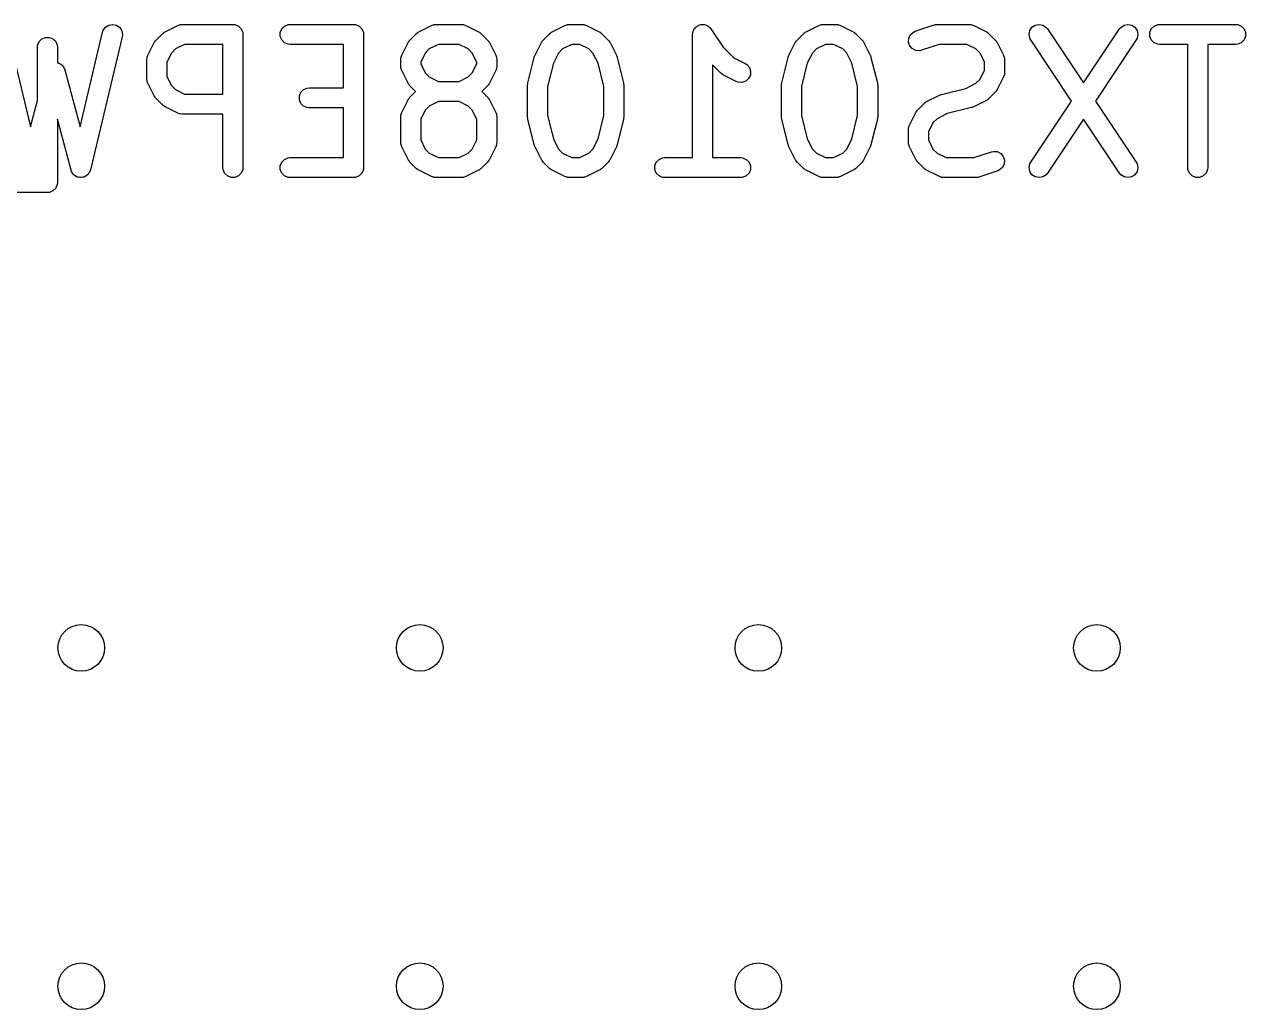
# Model space of a CAD drawing. Extents: x -2.1 to 1.75, y 0.25 to 2.72.
# Drawn here: x -0.5568 to -0.1961, y 0.5281 to 0.8192 of the extents above; entities that cross this region are included whole.
import ezdxf

# ---------------------------------------------------------------- set-up
doc = ezdxf.new("R2010")
doc.units = 0
doc.header["$MEASUREMENT"] = 0
doc.layers.add('BLACK', color=7, linetype='CONTINUOUS')

msp = doc.modelspace()

# ---------------------------------------------------------------- linework, layer by layer
at = {"layer": 'BLACK', "linetype": 'CONTINUOUS'}
for p, q in [((-0.53281, 0.81843), (-0.53183, 0.81904)), ((-0.53183, 0.81904), (-0.53069, 0.81922)), ((-0.53069, 0.81922), (-0.52957, 0.81895)), ((-0.52957, 0.81895), (-0.52864, 0.81828)), ((-0.51525, 0.81703), (-0.5115, 0.81891)), ((-0.5115, 0.81891), (-0.51096, 0.81911)), ((-0.51096, 0.81911), (-0.51085, 0.81912)), ((-0.51085, 0.81912), (-0.51076, 0.81916)), ((-0.51076, 0.81916), (-0.51018, 0.81922)), ((-0.51018, 0.81922), (-0.49518, 0.81922)), ((-0.49518, 0.81922), (-0.49461, 0.81916)), ((-0.49461, 0.81916), (-0.49354, 0.81872)), ((-0.47995, 0.81872), (-0.47889, 0.81916)), ((-0.47889, 0.81916), (-0.47831, 0.81922)), ((-0.47831, 0.81922), (-0.45956, 0.81922)), ((-0.45956, 0.81922), (-0.45899, 0.81916)), ((-0.45899, 0.81916), (-0.45792, 0.81872)), ((-0.44026, 0.81703), (-0.43651, 0.81891)), ((-0.43651, 0.81891), (-0.43597, 0.81911)), ((-0.43597, 0.81911), (-0.43586, 0.81912)), ((-0.43586, 0.81912), (-0.43577, 0.81916)), ((-0.43577, 0.81916), (-0.43519, 0.81922)), ((-0.43519, 0.81922), (-0.42769, 0.81922)), ((-0.42769, 0.81922), (-0.42712, 0.81916)), ((-0.42712, 0.81916), (-0.42702, 0.81912)), ((-0.42702, 0.81912), (-0.42691, 0.81911)), ((-0.42691, 0.81911), (-0.42637, 0.81891)), ((-0.42637, 0.81891), (-0.42262, 0.81703)), ((-0.40089, 0.81703), (-0.39714, 0.81891)), ((-0.39714, 0.81891), (-0.3966, 0.81911)), ((-0.3966, 0.81911), (-0.39649, 0.81912)), ((-0.39649, 0.81912), (-0.3964, 0.81916)), ((-0.3964, 0.81916), (-0.39582, 0.81922)), ((-0.39582, 0.81922), (-0.39207, 0.81922)), ((-0.39207, 0.81922), (-0.39149, 0.81916)), ((-0.39149, 0.81916), (-0.3914, 0.81912)), ((-0.3914, 0.81912), (-0.39129, 0.81911)), ((-0.39129, 0.81911), (-0.39075, 0.81891)), ((-0.39075, 0.81891), (-0.387, 0.81703)), ((-0.35809, 0.81872), (-0.35782, 0.81883)), ((-0.35782, 0.81883), (-0.35758, 0.819)), ((-0.35758, 0.819), (-0.35729, 0.81905)), ((-0.35729, 0.81905), (-0.35703, 0.81916)), ((-0.35703, 0.81916), (-0.35673, 0.81916)), ((-0.35673, 0.81916), (-0.35645, 0.81922)), ((-0.35645, 0.81922), (-0.35616, 0.81916)), ((-0.35616, 0.81916), (-0.35587, 0.81916)), ((-0.35587, 0.81916), (-0.3556, 0.81905)), ((-0.3556, 0.81905), (-0.35532, 0.81899)), ((-0.35532, 0.81899), (-0.35508, 0.81883)), ((-0.35508, 0.81883), (-0.35481, 0.81872)), ((-0.3259, 0.81703), (-0.32215, 0.81891)), ((-0.32215, 0.81891), (-0.32161, 0.81911)), ((-0.32161, 0.81911), (-0.3215, 0.81912)), ((-0.3215, 0.81912), (-0.32141, 0.81916)), ((-0.32141, 0.81916), (-0.32083, 0.81922)), ((-0.32083, 0.81922), (-0.31708, 0.81922)), ((-0.31708, 0.81922), (-0.3165, 0.81916)), ((-0.3165, 0.81916), (-0.31641, 0.81912)), ((-0.31641, 0.81912), (-0.3163, 0.81911)), ((-0.3163, 0.81911), (-0.31576, 0.81891)), ((-0.31576, 0.81891), (-0.31201, 0.81703)), ((-0.29364, 0.81719), (-0.28802, 0.81907)), ((-0.28802, 0.81907), (-0.28773, 0.81913)), ((-0.28773, 0.81913), (-0.28766, 0.81916)), ((-0.28766, 0.81916), (-0.28756, 0.81917)), ((-0.28756, 0.81917), (-0.28745, 0.8192)), ((-0.28745, 0.8192), (-0.28738, 0.81919)), ((-0.28738, 0.81919), (-0.28708, 0.81922)), ((-0.28708, 0.81922), (-0.27771, 0.81922)), ((-0.27771, 0.81922), (-0.27713, 0.81916)), ((-0.27713, 0.81916), (-0.27704, 0.81912)), ((-0.27704, 0.81912), (-0.27693, 0.81911)), ((-0.27693, 0.81911), (-0.27639, 0.81891)), ((-0.27639, 0.81891), (-0.27264, 0.81703)), ((-0.25917, 0.81836), (-0.25821, 0.819)), ((-0.25821, 0.819), (-0.25708, 0.81922)), ((-0.25708, 0.81922), (-0.25595, 0.81899)), ((-0.25595, 0.81899), (-0.255, 0.81835)), ((-0.23293, 0.81835), (-0.23197, 0.81899)), ((-0.23197, 0.81899), (-0.23084, 0.81922)), ((-0.23084, 0.81922), (-0.22971, 0.819)), ((-0.22971, 0.819), (-0.22876, 0.81836)), ((-0.22311, 0.81872), (-0.22204, 0.81916)), ((-0.22204, 0.81916), (-0.22147, 0.81922)), ((-0.22147, 0.81922), (-0.19897, 0.81922)), ((-0.19897, 0.81922), (-0.19839, 0.81916)), ((-0.19839, 0.81916), (-0.19733, 0.81872)), ((-0.56168, 0.81695), (-0.55501, 0.78896)), ((-0.55164, 0.81496), (-0.55058, 0.8154)), ((-0.55058, 0.8154), (-0.54942, 0.8154)), ((-0.54942, 0.8154), (-0.54836, 0.81496)), ((-0.54034, 0.78896), (-0.53368, 0.81695)), ((-0.52793, 0.81558), (-0.5373, 0.77621)), ((-0.53368, 0.81695), (-0.53349, 0.8175)), ((-0.53349, 0.8175), (-0.53281, 0.81843)), ((-0.52864, 0.81828), (-0.52804, 0.81729)), ((-0.52804, 0.81729), (-0.52785, 0.81616)), ((-0.52785, 0.81616), (-0.52793, 0.81558)), ((-0.51789, 0.81461), (-0.51602, 0.81648)), ((-0.51602, 0.81648), (-0.51579, 0.81667)), ((-0.51579, 0.81667), (-0.51574, 0.81672)), ((-0.51574, 0.81672), (-0.51565, 0.81678)), ((-0.51565, 0.81678), (-0.51557, 0.81685)), ((-0.51557, 0.81685), (-0.5155, 0.81688)), ((-0.5155, 0.81688), (-0.51525, 0.81703)), ((-0.49354, 0.81872), (-0.49273, 0.81791)), ((-0.49273, 0.81791), (-0.49229, 0.81684)), ((-0.49229, 0.81684), (-0.49223, 0.81627)), ((-0.49223, 0.81627), (-0.49223, 0.7769)), ((-0.48121, 0.81684), (-0.48077, 0.81791)), ((-0.48121, 0.81569), (-0.48121, 0.81684)), ((-0.48077, 0.81463), (-0.48121, 0.81569)), ((-0.48077, 0.81791), (-0.47995, 0.81872)), ((-0.45792, 0.81872), (-0.45711, 0.81791)), ((-0.45711, 0.81791), (-0.45667, 0.81684)), ((-0.45667, 0.81684), (-0.45661, 0.81627)), ((-0.45661, 0.81627), (-0.45661, 0.7769)), ((-0.4429, 0.81461), (-0.44103, 0.81648)), ((-0.44103, 0.81648), (-0.4408, 0.81667)), ((-0.4408, 0.81667), (-0.44075, 0.81672)), ((-0.44075, 0.81672), (-0.44066, 0.81678)), ((-0.44066, 0.81678), (-0.44058, 0.81685)), ((-0.44058, 0.81685), (-0.44051, 0.81688)), ((-0.44051, 0.81688), (-0.44026, 0.81703)), ((-0.42262, 0.81703), (-0.42237, 0.81688)), ((-0.42237, 0.81688), (-0.4223, 0.81685)), ((-0.4223, 0.81685), (-0.42222, 0.81678)), ((-0.42222, 0.81678), (-0.42213, 0.81672)), ((-0.42213, 0.81672), (-0.42208, 0.81667)), ((-0.42208, 0.81667), (-0.42185, 0.81648)), ((-0.42185, 0.81648), (-0.41998, 0.81461)), ((-0.40353, 0.81461), (-0.40166, 0.81648)), ((-0.40166, 0.81648), (-0.40143, 0.81667)), ((-0.40143, 0.81667), (-0.40138, 0.81672)), ((-0.40138, 0.81672), (-0.40129, 0.81678)), ((-0.40129, 0.81678), (-0.40121, 0.81685)), ((-0.40121, 0.81685), (-0.40114, 0.81688)), ((-0.40114, 0.81688), (-0.40089, 0.81703)), ((-0.387, 0.81703), (-0.38675, 0.81688)), ((-0.38675, 0.81688), (-0.38668, 0.81685)), ((-0.38668, 0.81685), (-0.3866, 0.81678)), ((-0.3866, 0.81678), (-0.38651, 0.81672)), ((-0.38651, 0.81672), (-0.38646, 0.81667)), ((-0.38646, 0.81667), (-0.38623, 0.81648)), ((-0.38623, 0.81648), (-0.38436, 0.81461)), ((-0.3594, 0.81627), (-0.35935, 0.81684)), ((-0.3594, 0.77985), (-0.3594, 0.81627)), ((-0.3594, 0.81627), (-0.3594, 0.81627)), ((-0.3594, 0.81627), (-0.3594, 0.81627)), ((-0.3594, 0.81627), (-0.3594, 0.81627)), ((-0.35935, 0.81684), (-0.35923, 0.81711)), ((-0.35923, 0.81711), (-0.35918, 0.8174)), ((-0.35918, 0.8174), (-0.35902, 0.81764)), ((-0.35902, 0.81764), (-0.35891, 0.81791)), ((-0.35891, 0.81791), (-0.3587, 0.81811)), ((-0.3587, 0.81811), (-0.35854, 0.81836)), ((-0.35854, 0.81836), (-0.3583, 0.81852)), ((-0.3583, 0.81852), (-0.35809, 0.81872)), ((-0.35481, 0.81872), (-0.3546, 0.81852)), ((-0.3546, 0.81852), (-0.35436, 0.81835)), ((-0.35436, 0.81835), (-0.354, 0.81791)), ((-0.354, 0.81791), (-0.354, 0.81791)), ((-0.354, 0.81791), (-0.35399, 0.81791)), ((-0.35399, 0.81791), (-0.35399, 0.8179)), ((-0.35399, 0.8179), (-0.35041, 0.81252)), ((-0.32854, 0.81461), (-0.32667, 0.81648)), ((-0.32667, 0.81648), (-0.32644, 0.81667)), ((-0.32644, 0.81667), (-0.32639, 0.81672)), ((-0.32639, 0.81672), (-0.3263, 0.81678)), ((-0.3263, 0.81678), (-0.32622, 0.81685)), ((-0.32622, 0.81685), (-0.32615, 0.81688)), ((-0.32615, 0.81688), (-0.3259, 0.81703)), ((-0.31201, 0.81703), (-0.31176, 0.81688)), ((-0.31176, 0.81688), (-0.31169, 0.81685)), ((-0.31169, 0.81685), (-0.31161, 0.81678)), ((-0.31161, 0.81678), (-0.31152, 0.81672)), ((-0.31152, 0.81672), (-0.31147, 0.81667)), ((-0.31147, 0.81667), (-0.31124, 0.81648)), ((-0.31124, 0.81648), (-0.30937, 0.81461)), ((-0.29556, 0.81517), (-0.29504, 0.8162)), ((-0.29504, 0.8162), (-0.29417, 0.81696)), ((-0.29417, 0.81696), (-0.29364, 0.81719)), ((-0.27264, 0.81703), (-0.27239, 0.81688)), ((-0.27239, 0.81688), (-0.27232, 0.81685)), ((-0.27232, 0.81685), (-0.27224, 0.81678)), ((-0.27224, 0.81678), (-0.27215, 0.81672)), ((-0.27215, 0.81672), (-0.2721, 0.81667)), ((-0.2721, 0.81667), (-0.27187, 0.81648)), ((-0.27187, 0.81648), (-0.27, 0.81461)), ((-0.26004, 0.81627), (-0.25981, 0.8174)), ((-0.25982, 0.81514), (-0.26004, 0.81627)), ((-0.25981, 0.8174), (-0.25917, 0.81836)), ((-0.255, 0.81835), (-0.25463, 0.8179)), ((-0.25463, 0.8179), (-0.24396, 0.80191)), ((-0.24396, 0.80191), (-0.2333, 0.8179)), ((-0.2333, 0.8179), (-0.23293, 0.81835)), ((-0.22876, 0.81836), (-0.22811, 0.8174)), ((-0.22811, 0.8174), (-0.22789, 0.81627)), ((-0.22789, 0.81627), (-0.22811, 0.81514)), ((-0.22436, 0.81684), (-0.22392, 0.81791)), ((-0.22436, 0.81569), (-0.22436, 0.81684)), ((-0.22392, 0.81463), (-0.22436, 0.81569)), ((-0.22392, 0.81791), (-0.22311, 0.81872)), ((-0.19733, 0.81872), (-0.19651, 0.81791)), ((-0.19651, 0.81791), (-0.19607, 0.81684)), ((-0.19607, 0.81569), (-0.19651, 0.81463)), ((-0.19607, 0.81684), (-0.19607, 0.81569)), ((-0.55295, 0.8125), (-0.5529, 0.81308)), ((-0.55295, 0.79669), (-0.55295, 0.8125)), ((-0.5529, 0.81308), (-0.55246, 0.81414)), ((-0.55246, 0.81414), (-0.55164, 0.81496)), ((-0.54836, 0.81496), (-0.54754, 0.81414)), ((-0.54754, 0.81414), (-0.5471, 0.81308)), ((-0.5471, 0.81308), (-0.54705, 0.8125)), ((-0.54705, 0.8125), (-0.54705, 0.80786)), ((-0.52032, 0.81009), (-0.51845, 0.81384)), ((-0.51845, 0.81384), (-0.51829, 0.81409)), ((-0.51829, 0.81409), (-0.51826, 0.81416)), ((-0.51826, 0.81416), (-0.51819, 0.81424)), ((-0.51819, 0.81424), (-0.51814, 0.81433)), ((-0.51814, 0.81433), (-0.51808, 0.81438)), ((-0.51808, 0.81438), (-0.51789, 0.81461)), ((-0.51218, 0.81197), (-0.51338, 0.81077)), ((-0.50948, 0.81331), (-0.51218, 0.81197)), ((-0.49814, 0.81331), (-0.50948, 0.81331)), ((-0.49814, 0.7986), (-0.49814, 0.81331)), ((-0.47995, 0.81381), (-0.48077, 0.81463)), ((-0.47889, 0.81337), (-0.47995, 0.81381)), ((-0.47831, 0.81331), (-0.47889, 0.81337)), ((-0.46252, 0.81331), (-0.47831, 0.81331)), ((-0.46252, 0.80047), (-0.46252, 0.81331)), ((-0.44533, 0.81009), (-0.44346, 0.81384)), ((-0.44346, 0.81384), (-0.4433, 0.81409)), ((-0.4433, 0.81409), (-0.44327, 0.81416)), ((-0.44327, 0.81416), (-0.4432, 0.81424)), ((-0.4432, 0.81424), (-0.44315, 0.81433)), ((-0.44315, 0.81433), (-0.44309, 0.81438)), ((-0.44309, 0.81438), (-0.4429, 0.81461)), ((-0.43719, 0.81197), (-0.43839, 0.81077)), ((-0.43449, 0.81331), (-0.43719, 0.81197)), ((-0.42839, 0.81331), (-0.43449, 0.81331)), ((-0.42569, 0.81197), (-0.42839, 0.81331)), ((-0.42449, 0.81077), (-0.42569, 0.81197)), ((-0.41998, 0.81461), (-0.41979, 0.81438)), ((-0.41979, 0.81438), (-0.41973, 0.81433)), ((-0.41973, 0.81433), (-0.41968, 0.81424)), ((-0.41968, 0.81424), (-0.41961, 0.81416)), ((-0.41961, 0.81416), (-0.41958, 0.81409)), ((-0.41958, 0.81409), (-0.41943, 0.81384)), ((-0.41943, 0.81384), (-0.41755, 0.81009)), ((-0.40596, 0.81009), (-0.40409, 0.81384)), ((-0.40409, 0.81384), (-0.40393, 0.81409)), ((-0.40393, 0.81409), (-0.4039, 0.81416)), ((-0.4039, 0.81416), (-0.40383, 0.81424)), ((-0.40383, 0.81424), (-0.40378, 0.81433)), ((-0.40378, 0.81433), (-0.40372, 0.81438)), ((-0.40372, 0.81438), (-0.40353, 0.81461)), ((-0.39782, 0.81197), (-0.39902, 0.81077)), ((-0.39512, 0.81331), (-0.39782, 0.81197)), ((-0.39277, 0.81331), (-0.39512, 0.81331)), ((-0.39007, 0.81197), (-0.39277, 0.81331)), ((-0.38887, 0.81077), (-0.39007, 0.81197)), ((-0.38436, 0.81461), (-0.38417, 0.81438)), ((-0.38417, 0.81438), (-0.38411, 0.81433)), ((-0.38411, 0.81433), (-0.38406, 0.81424)), ((-0.38406, 0.81424), (-0.38399, 0.81416)), ((-0.38399, 0.81416), (-0.38396, 0.81409)), ((-0.38396, 0.81409), (-0.38381, 0.81384)), ((-0.38381, 0.81384), (-0.38193, 0.81009)), ((-0.35041, 0.81252), (-0.3472, 0.80932)), ((-0.33097, 0.81009), (-0.32909, 0.81384)), ((-0.32909, 0.81384), (-0.32894, 0.81409)), ((-0.32894, 0.81409), (-0.32891, 0.81416)), ((-0.32891, 0.81416), (-0.32884, 0.81424)), ((-0.32884, 0.81424), (-0.32879, 0.81433)), ((-0.32879, 0.81433), (-0.32873, 0.81438)), ((-0.32873, 0.81438), (-0.32854, 0.81461)), ((-0.32283, 0.81197), (-0.32403, 0.81077)), ((-0.32013, 0.81331), (-0.32283, 0.81197)), ((-0.31778, 0.81331), (-0.32013, 0.81331)), ((-0.31508, 0.81197), (-0.31778, 0.81331)), ((-0.31388, 0.81077), (-0.31508, 0.81197)), ((-0.30937, 0.81461), (-0.30918, 0.81438)), ((-0.30918, 0.81438), (-0.30912, 0.81433)), ((-0.30912, 0.81433), (-0.30907, 0.81424)), ((-0.30907, 0.81424), (-0.309, 0.81416)), ((-0.309, 0.81416), (-0.30897, 0.81409)), ((-0.30897, 0.81409), (-0.30881, 0.81384)), ((-0.30881, 0.81384), (-0.30694, 0.81009)), ((-0.29564, 0.81402), (-0.29556, 0.81517)), ((-0.29527, 0.81293), (-0.29564, 0.81402)), ((-0.29452, 0.81206), (-0.29527, 0.81293)), ((-0.29349, 0.81154), (-0.29452, 0.81206)), ((-0.2866, 0.81331), (-0.29177, 0.81159)), ((-0.27841, 0.81331), (-0.2866, 0.81331)), ((-0.27571, 0.81197), (-0.27841, 0.81331)), ((-0.27451, 0.81077), (-0.27571, 0.81197)), ((-0.27, 0.81461), (-0.26981, 0.81438)), ((-0.26981, 0.81438), (-0.26975, 0.81433)), ((-0.26975, 0.81433), (-0.2697, 0.81424)), ((-0.2697, 0.81424), (-0.26963, 0.81416)), ((-0.26963, 0.81416), (-0.2696, 0.81409)), ((-0.2696, 0.81409), (-0.26944, 0.81384)), ((-0.26944, 0.81384), (-0.26757, 0.81009)), ((-0.25954, 0.81463), (-0.25982, 0.81514)), ((-0.24751, 0.79658), (-0.25954, 0.81463)), ((-0.22838, 0.81463), (-0.24042, 0.79658)), ((-0.22811, 0.81514), (-0.22838, 0.81463)), ((-0.22311, 0.81381), (-0.22392, 0.81463)), ((-0.22204, 0.81337), (-0.22311, 0.81381)), ((-0.22147, 0.81331), (-0.22204, 0.81337)), ((-0.21317, 0.81331), (-0.22147, 0.81331)), ((-0.21317, 0.7769), (-0.21317, 0.81331)), ((-0.19897, 0.81331), (-0.20727, 0.81331)), ((-0.20727, 0.81331), (-0.20727, 0.7769)), ((-0.19839, 0.81337), (-0.19897, 0.81331)), ((-0.19733, 0.81381), (-0.19839, 0.81337)), ((-0.19651, 0.81463), (-0.19733, 0.81381)), ((-0.52063, 0.80877), (-0.52058, 0.80934)), ((-0.52063, 0.80314), (-0.52063, 0.80877)), ((-0.52058, 0.80934), (-0.52054, 0.80944)), ((-0.52054, 0.80944), (-0.52053, 0.80955)), ((-0.52053, 0.80955), (-0.52032, 0.81009)), ((-0.51338, 0.81077), (-0.51473, 0.80807)), ((-0.51473, 0.80807), (-0.51473, 0.80384)), ((-0.44564, 0.80877), (-0.44559, 0.80934)), ((-0.44564, 0.80689), (-0.44564, 0.80877)), ((-0.44559, 0.80934), (-0.44554, 0.80944)), ((-0.44554, 0.80955), (-0.44533, 0.81009)), ((-0.44554, 0.80944), (-0.44554, 0.80955)), ((-0.43839, 0.81077), (-0.43974, 0.80807)), ((-0.43974, 0.80807), (-0.43974, 0.80759)), ((-0.42314, 0.80807), (-0.42449, 0.81077)), ((-0.42314, 0.80759), (-0.42314, 0.80807)), ((-0.41755, 0.81009), (-0.41734, 0.80955)), ((-0.41734, 0.80955), (-0.41734, 0.80944)), ((-0.41734, 0.80944), (-0.4173, 0.80934)), ((-0.4173, 0.80934), (-0.41724, 0.80877)), ((-0.41724, 0.80877), (-0.41724, 0.80689)), ((-0.40806, 0.80198), (-0.40618, 0.80948)), ((-0.40618, 0.80948), (-0.40617, 0.80953)), ((-0.40617, 0.80955), (-0.40608, 0.80979)), ((-0.40617, 0.80953), (-0.40617, 0.80955)), ((-0.40608, 0.80979), (-0.40599, 0.81003)), ((-0.40599, 0.81003), (-0.40598, 0.81005)), ((-0.40598, 0.81005), (-0.40596, 0.81009)), ((-0.39902, 0.81077), (-0.40053, 0.80774)), ((-0.38736, 0.80774), (-0.38887, 0.81077)), ((-0.38193, 0.81009), (-0.38191, 0.81005)), ((-0.38191, 0.81005), (-0.3819, 0.81003)), ((-0.3819, 0.81003), (-0.38182, 0.80979)), ((-0.38182, 0.80979), (-0.38172, 0.80955)), ((-0.38172, 0.80955), (-0.38172, 0.80953)), ((-0.38172, 0.80953), (-0.38171, 0.80948)), ((-0.38171, 0.80948), (-0.37983, 0.80198)), ((-0.3472, 0.80932), (-0.34388, 0.80766)), ((-0.33307, 0.80198), (-0.33119, 0.80948)), ((-0.33119, 0.80948), (-0.33118, 0.80953)), ((-0.33118, 0.80955), (-0.33108, 0.80979)), ((-0.33118, 0.80953), (-0.33118, 0.80955)), ((-0.33108, 0.80979), (-0.331, 0.81003)), ((-0.331, 0.81003), (-0.33099, 0.81005)), ((-0.33099, 0.81005), (-0.33097, 0.81009)), ((-0.32403, 0.81077), (-0.32554, 0.80774)), ((-0.31237, 0.80774), (-0.31388, 0.81077)), ((-0.30694, 0.81009), (-0.30692, 0.81005)), ((-0.30692, 0.81005), (-0.30691, 0.81003)), ((-0.30691, 0.81003), (-0.30682, 0.80979)), ((-0.30682, 0.80979), (-0.30673, 0.80955)), ((-0.30673, 0.80955), (-0.30673, 0.80953)), ((-0.30673, 0.80953), (-0.30672, 0.80948)), ((-0.30672, 0.80948), (-0.30484, 0.80198)), ((-0.29234, 0.81146), (-0.29349, 0.81154)), ((-0.29177, 0.81159), (-0.29234, 0.81146)), ((-0.27316, 0.80807), (-0.27451, 0.81077)), ((-0.27316, 0.80572), (-0.27316, 0.80807)), ((-0.26757, 0.81009), (-0.26736, 0.80955)), ((-0.26736, 0.80955), (-0.26736, 0.80944)), ((-0.26736, 0.80944), (-0.26731, 0.80934)), ((-0.26731, 0.80934), (-0.26726, 0.80877)), ((-0.26726, 0.80877), (-0.26726, 0.80502)), ((-0.54705, 0.80786), (-0.54672, 0.80781)), ((-0.54672, 0.80781), (-0.54656, 0.80772)), ((-0.54656, 0.80772), (-0.54637, 0.80767)), ((-0.54637, 0.80767), (-0.54606, 0.80743)), ((-0.54606, 0.80743), (-0.54573, 0.80724)), ((-0.54573, 0.80724), (-0.54561, 0.80708)), ((-0.54561, 0.80708), (-0.54546, 0.80697)), ((-0.54546, 0.80697), (-0.54526, 0.80663)), ((-0.54526, 0.80663), (-0.54503, 0.80632)), ((-0.54503, 0.80632), (-0.54492, 0.80604)), ((-0.54492, 0.80604), (-0.54488, 0.80597)), ((-0.54488, 0.80597), (-0.54487, 0.80591)), ((-0.54487, 0.80591), (-0.54482, 0.80578)), ((-0.54482, 0.80578), (-0.54034, 0.78896)), ((-0.44559, 0.80632), (-0.44564, 0.80689)), ((-0.44554, 0.80622), (-0.44559, 0.80632)), ((-0.44554, 0.80611), (-0.44554, 0.80622)), ((-0.44533, 0.80557), (-0.44554, 0.80611)), ((-0.44346, 0.80182), (-0.44533, 0.80557)), ((-0.43974, 0.80759), (-0.43839, 0.80489)), ((-0.43839, 0.80489), (-0.43719, 0.8037)), ((-0.42569, 0.8037), (-0.42449, 0.80489)), ((-0.42449, 0.80489), (-0.42314, 0.80759)), ((-0.41755, 0.80557), (-0.41943, 0.80182)), ((-0.41734, 0.80611), (-0.41755, 0.80557)), ((-0.4173, 0.80632), (-0.41734, 0.80622)), ((-0.41734, 0.80622), (-0.41734, 0.80611)), ((-0.41724, 0.80689), (-0.4173, 0.80632)), ((-0.40053, 0.80774), (-0.40224, 0.80091)), ((-0.38565, 0.80091), (-0.38736, 0.80774)), ((-0.35104, 0.80481), (-0.3535, 0.80726)), ((-0.3535, 0.80726), (-0.3535, 0.77985)), ((-0.35081, 0.80462), (-0.35104, 0.80481)), ((-0.35076, 0.80456), (-0.35081, 0.80462)), ((-0.35067, 0.8045), (-0.35076, 0.80456)), ((-0.35059, 0.80444), (-0.35067, 0.8045)), ((-0.35052, 0.80441), (-0.35059, 0.80444)), ((-0.35027, 0.80425), (-0.35052, 0.80441)), ((-0.34388, 0.80766), (-0.34339, 0.80735)), ((-0.34339, 0.80735), (-0.34264, 0.80648)), ((-0.34264, 0.80648), (-0.34227, 0.80539)), ((-0.34227, 0.80539), (-0.34235, 0.80424)), ((-0.32554, 0.80774), (-0.32725, 0.80091)), ((-0.31066, 0.80091), (-0.31237, 0.80774)), ((-0.27451, 0.80302), (-0.27316, 0.80572)), ((-0.26731, 0.80444), (-0.26736, 0.80434)), ((-0.26726, 0.80502), (-0.26731, 0.80444)), ((-0.52058, 0.80257), (-0.52063, 0.80314)), ((-0.52054, 0.80247), (-0.52058, 0.80257)), ((-0.52053, 0.80236), (-0.52054, 0.80247)), ((-0.52032, 0.80182), (-0.52053, 0.80236)), ((-0.51845, 0.79807), (-0.52032, 0.80182)), ((-0.51473, 0.80384), (-0.51338, 0.80114)), ((-0.51338, 0.80114), (-0.51218, 0.79995)), ((-0.4433, 0.80158), (-0.44346, 0.80182)), ((-0.44327, 0.8015), (-0.4433, 0.80158)), ((-0.4432, 0.80142), (-0.44327, 0.8015)), ((-0.44315, 0.80133), (-0.4432, 0.80142)), ((-0.44309, 0.80128), (-0.44315, 0.80133)), ((-0.4429, 0.80106), (-0.44309, 0.80128)), ((-0.44124, 0.79939), (-0.4429, 0.80106)), ((-0.43719, 0.8037), (-0.43449, 0.80235)), ((-0.43449, 0.80235), (-0.42839, 0.80235)), ((-0.42839, 0.80235), (-0.42569, 0.8037)), ((-0.41998, 0.80106), (-0.42164, 0.79939)), ((-0.41979, 0.80128), (-0.41998, 0.80106)), ((-0.41973, 0.80133), (-0.41979, 0.80128)), ((-0.41968, 0.80142), (-0.41973, 0.80133)), ((-0.41961, 0.8015), (-0.41968, 0.80142)), ((-0.41958, 0.80158), (-0.41961, 0.8015)), ((-0.41943, 0.80182), (-0.41958, 0.80158)), ((-0.40815, 0.80127), (-0.40814, 0.80137)), ((-0.40815, 0.7919), (-0.40815, 0.80127)), ((-0.40814, 0.80141), (-0.40811, 0.80163)), ((-0.40814, 0.80137), (-0.40814, 0.80141)), ((-0.40811, 0.80163), (-0.40809, 0.80184)), ((-0.40809, 0.80184), (-0.40807, 0.80189)), ((-0.40807, 0.80189), (-0.40806, 0.80198)), ((-0.40224, 0.80091), (-0.40224, 0.79226)), ((-0.38565, 0.79226), (-0.38565, 0.80091)), ((-0.37983, 0.80198), (-0.37982, 0.80189)), ((-0.37982, 0.80189), (-0.3798, 0.80184)), ((-0.3798, 0.80184), (-0.37978, 0.80163)), ((-0.37978, 0.80163), (-0.37975, 0.80141)), ((-0.37975, 0.80141), (-0.37975, 0.80137)), ((-0.37975, 0.80137), (-0.37974, 0.80127)), ((-0.37974, 0.80127), (-0.37974, 0.7919)), ((-0.34652, 0.80238), (-0.35027, 0.80425)), ((-0.34598, 0.80217), (-0.34652, 0.80238)), ((-0.34483, 0.80209), (-0.34598, 0.80217)), ((-0.34374, 0.80245), (-0.34483, 0.80209)), ((-0.34287, 0.80321), (-0.34374, 0.80245)), ((-0.34235, 0.80424), (-0.34287, 0.80321)), ((-0.33316, 0.80127), (-0.33315, 0.80137)), ((-0.33316, 0.7919), (-0.33316, 0.80127)), ((-0.33315, 0.80141), (-0.33312, 0.80163)), ((-0.33315, 0.80137), (-0.33315, 0.80141)), ((-0.33312, 0.80163), (-0.3331, 0.80184)), ((-0.3331, 0.80184), (-0.33308, 0.80189)), ((-0.33308, 0.80189), (-0.33307, 0.80198)), ((-0.32725, 0.80091), (-0.32725, 0.79226)), ((-0.31066, 0.79226), (-0.31066, 0.80091)), ((-0.30484, 0.80198), (-0.30483, 0.80189)), ((-0.30483, 0.80189), (-0.30481, 0.80184)), ((-0.30481, 0.80184), (-0.30479, 0.80163)), ((-0.30479, 0.80163), (-0.30476, 0.80141)), ((-0.30476, 0.80141), (-0.30476, 0.80137)), ((-0.30476, 0.80137), (-0.30475, 0.80127)), ((-0.30475, 0.80127), (-0.30475, 0.7919)), ((-0.27874, 0.80031), (-0.27571, 0.80182)), ((-0.27571, 0.80182), (-0.27451, 0.80302)), ((-0.26757, 0.8037), (-0.26944, 0.79995)), ((-0.26736, 0.80424), (-0.26757, 0.8037)), ((-0.26736, 0.80434), (-0.26736, 0.80424)), ((-0.51829, 0.79783), (-0.51845, 0.79807)), ((-0.51826, 0.79775), (-0.51829, 0.79783)), ((-0.51819, 0.79767), (-0.51826, 0.79775)), ((-0.51814, 0.79758), (-0.51819, 0.79767)), ((-0.51808, 0.79753), (-0.51814, 0.79758)), ((-0.51789, 0.79731), (-0.51808, 0.79753)), ((-0.51602, 0.79543), (-0.51789, 0.79731)), ((-0.51218, 0.79995), (-0.50948, 0.7986)), ((-0.50948, 0.7986), (-0.49814, 0.7986)), ((-0.47558, 0.7981), (-0.47514, 0.79916)), ((-0.47558, 0.79694), (-0.47558, 0.7981)), ((-0.47514, 0.79916), (-0.47433, 0.79997)), ((-0.47433, 0.79997), (-0.47326, 0.80042)), ((-0.47326, 0.80042), (-0.47269, 0.80047)), ((-0.47269, 0.80047), (-0.46252, 0.80047)), ((-0.44346, 0.79697), (-0.4433, 0.79721)), ((-0.4433, 0.79721), (-0.44327, 0.79729)), ((-0.44327, 0.79729), (-0.4432, 0.79737)), ((-0.4432, 0.79737), (-0.44315, 0.79745)), ((-0.44315, 0.79745), (-0.44309, 0.79751)), ((-0.44309, 0.79751), (-0.4429, 0.79773)), ((-0.4429, 0.79773), (-0.44124, 0.79939)), ((-0.42164, 0.79939), (-0.41998, 0.79773)), ((-0.41998, 0.79773), (-0.41979, 0.79751)), ((-0.41979, 0.79751), (-0.41973, 0.79745)), ((-0.41973, 0.79745), (-0.41968, 0.79737)), ((-0.41968, 0.79737), (-0.41961, 0.79729)), ((-0.41961, 0.79729), (-0.41958, 0.79721)), ((-0.41958, 0.79721), (-0.41943, 0.79697)), ((-0.29028, 0.79641), (-0.28653, 0.79829)), ((-0.28653, 0.79829), (-0.28649, 0.7983)), ((-0.28649, 0.7983), (-0.28647, 0.79831)), ((-0.28647, 0.79831), (-0.28623, 0.7984)), ((-0.28623, 0.7984), (-0.28599, 0.79849)), ((-0.28599, 0.79849), (-0.28597, 0.79849)), ((-0.28597, 0.79849), (-0.28593, 0.79851)), ((-0.28593, 0.79851), (-0.27874, 0.80031)), ((-0.27187, 0.79731), (-0.2721, 0.79712)), ((-0.27, 0.79918), (-0.27187, 0.79731)), ((-0.26981, 0.79941), (-0.27, 0.79918)), ((-0.26975, 0.79946), (-0.26981, 0.79941)), ((-0.2697, 0.79955), (-0.26975, 0.79946)), ((-0.26963, 0.79963), (-0.2697, 0.79955)), ((-0.2696, 0.7997), (-0.26963, 0.79963)), ((-0.26944, 0.79995), (-0.2696, 0.7997)), ((-0.55501, 0.78896), (-0.55295, 0.79669)), ((-0.51579, 0.79525), (-0.51602, 0.79543)), ((-0.51574, 0.79519), (-0.51579, 0.79525)), ((-0.51565, 0.79513), (-0.51574, 0.79519)), ((-0.51557, 0.79506), (-0.51565, 0.79513)), ((-0.5155, 0.79503), (-0.51557, 0.79506)), ((-0.51525, 0.79488), (-0.5155, 0.79503)), ((-0.5115, 0.793), (-0.51525, 0.79488)), ((-0.47514, 0.79588), (-0.47558, 0.79694)), ((-0.47433, 0.79506), (-0.47514, 0.79588)), ((-0.47326, 0.79462), (-0.47433, 0.79506)), ((-0.47269, 0.79457), (-0.47326, 0.79462)), ((-0.46252, 0.79457), (-0.47269, 0.79457)), ((-0.46252, 0.77985), (-0.46252, 0.79457)), ((-0.44533, 0.79322), (-0.44346, 0.79697)), ((-0.43839, 0.7939), (-0.43974, 0.7912)), ((-0.43719, 0.79509), (-0.43839, 0.7939)), ((-0.43449, 0.79644), (-0.43719, 0.79509)), ((-0.42839, 0.79644), (-0.43449, 0.79644)), ((-0.42569, 0.79509), (-0.42839, 0.79644)), ((-0.42449, 0.7939), (-0.42569, 0.79509)), ((-0.42314, 0.7912), (-0.42449, 0.7939)), ((-0.41943, 0.79697), (-0.41755, 0.79322)), ((-0.29329, 0.79354), (-0.29322, 0.79362)), ((-0.29322, 0.79362), (-0.29317, 0.79371)), ((-0.29317, 0.79371), (-0.29311, 0.79376)), ((-0.29311, 0.79376), (-0.29292, 0.79398)), ((-0.29292, 0.79398), (-0.29105, 0.79586)), ((-0.29105, 0.79586), (-0.29082, 0.79604)), ((-0.29082, 0.79604), (-0.29077, 0.7961)), ((-0.29077, 0.7961), (-0.29068, 0.79616)), ((-0.29068, 0.79616), (-0.2906, 0.79622)), ((-0.2906, 0.79622), (-0.29053, 0.79625)), ((-0.29053, 0.79625), (-0.29028, 0.79641)), ((-0.27699, 0.79465), (-0.28418, 0.79286)), ((-0.27695, 0.79467), (-0.27699, 0.79465)), ((-0.27693, 0.79467), (-0.27695, 0.79467)), ((-0.27669, 0.79476), (-0.27693, 0.79467)), ((-0.27645, 0.79485), (-0.27669, 0.79476)), ((-0.27643, 0.79486), (-0.27645, 0.79485)), ((-0.27639, 0.79488), (-0.27643, 0.79486)), ((-0.27264, 0.79675), (-0.27639, 0.79488)), ((-0.27239, 0.79691), (-0.27264, 0.79675)), ((-0.27232, 0.79694), (-0.27239, 0.79691)), ((-0.27224, 0.79701), (-0.27232, 0.79694)), ((-0.27215, 0.79706), (-0.27224, 0.79701)), ((-0.2721, 0.79712), (-0.27215, 0.79706)), ((-0.25954, 0.77853), (-0.24751, 0.79658)), ((-0.24042, 0.79658), (-0.22838, 0.77853)), ((-0.54303, 0.77614), (-0.54705, 0.7912)), ((-0.54705, 0.7912), (-0.54705, 0.7725)), ((-0.51096, 0.7928), (-0.5115, 0.793)), ((-0.51085, 0.79279), (-0.51096, 0.7928)), ((-0.51076, 0.79275), (-0.51085, 0.79279)), ((-0.51018, 0.79269), (-0.51076, 0.79275)), ((-0.49814, 0.79269), (-0.51018, 0.79269)), ((-0.49814, 0.7769), (-0.49814, 0.79269)), ((-0.44564, 0.7919), (-0.44559, 0.79247)), ((-0.44564, 0.7844), (-0.44564, 0.7919)), ((-0.44559, 0.79247), (-0.44554, 0.79257)), ((-0.44554, 0.79267), (-0.44533, 0.79322)), ((-0.44554, 0.79257), (-0.44554, 0.79267)), ((-0.43974, 0.7912), (-0.43974, 0.78509)), ((-0.42314, 0.78509), (-0.42314, 0.7912)), ((-0.41755, 0.79322), (-0.41734, 0.79267)), ((-0.41734, 0.79267), (-0.41734, 0.79257)), ((-0.41734, 0.79257), (-0.4173, 0.79247)), ((-0.4173, 0.79247), (-0.41724, 0.7919)), ((-0.41724, 0.7919), (-0.41724, 0.7844)), ((-0.40814, 0.79179), (-0.40815, 0.7919)), ((-0.40814, 0.79175), (-0.40814, 0.79179)), ((-0.40811, 0.79154), (-0.40814, 0.79175)), ((-0.40809, 0.79132), (-0.40811, 0.79154)), ((-0.40807, 0.79128), (-0.40809, 0.79132)), ((-0.40806, 0.79118), (-0.40807, 0.79128)), ((-0.40618, 0.78368), (-0.40806, 0.79118)), ((-0.40224, 0.79226), (-0.40053, 0.78543)), ((-0.38736, 0.78543), (-0.38565, 0.79226)), ((-0.37983, 0.79118), (-0.38171, 0.78368)), ((-0.37982, 0.79128), (-0.37983, 0.79118)), ((-0.3798, 0.79132), (-0.37982, 0.79128)), ((-0.37978, 0.79154), (-0.3798, 0.79132)), ((-0.37975, 0.79175), (-0.37978, 0.79154)), ((-0.37974, 0.7919), (-0.37975, 0.79179)), ((-0.37975, 0.79179), (-0.37975, 0.79175)), ((-0.33315, 0.79179), (-0.33316, 0.7919)), ((-0.33315, 0.79175), (-0.33315, 0.79179)), ((-0.33312, 0.79154), (-0.33315, 0.79175)), ((-0.3331, 0.79132), (-0.33312, 0.79154)), ((-0.33308, 0.79128), (-0.3331, 0.79132)), ((-0.33307, 0.79118), (-0.33308, 0.79128)), ((-0.33119, 0.78368), (-0.33307, 0.79118)), ((-0.32725, 0.79226), (-0.32554, 0.78543)), ((-0.31237, 0.78543), (-0.31066, 0.79226)), ((-0.30484, 0.79118), (-0.30672, 0.78368)), ((-0.30483, 0.79128), (-0.30484, 0.79118)), ((-0.30481, 0.79132), (-0.30483, 0.79128)), ((-0.30479, 0.79154), (-0.30481, 0.79132)), ((-0.30476, 0.79175), (-0.30479, 0.79154)), ((-0.30475, 0.7919), (-0.30476, 0.79179)), ((-0.30476, 0.79179), (-0.30476, 0.79175)), ((-0.29535, 0.78947), (-0.29347, 0.79322)), ((-0.29347, 0.79322), (-0.29332, 0.79346)), ((-0.29332, 0.79346), (-0.29329, 0.79354)), ((-0.28841, 0.79015), (-0.28976, 0.78745)), ((-0.28721, 0.79134), (-0.28841, 0.79015)), ((-0.28418, 0.79286), (-0.28721, 0.79134)), ((-0.24396, 0.79126), (-0.25463, 0.77526)), ((-0.2333, 0.77526), (-0.24396, 0.79126)), ((-0.29566, 0.78815), (-0.2956, 0.78872)), ((-0.29566, 0.7844), (-0.29566, 0.78815)), ((-0.2956, 0.78872), (-0.29556, 0.78882)), ((-0.29556, 0.78893), (-0.29535, 0.78947)), ((-0.29556, 0.78882), (-0.29556, 0.78893)), ((-0.28976, 0.78745), (-0.28976, 0.78509)), ((-0.44559, 0.78382), (-0.44564, 0.7844)), ((-0.44554, 0.78372), (-0.44559, 0.78382)), ((-0.44554, 0.78362), (-0.44554, 0.78372)), ((-0.44533, 0.78308), (-0.44554, 0.78362)), ((-0.44346, 0.77933), (-0.44533, 0.78308)), ((-0.43974, 0.78509), (-0.43839, 0.7824)), ((-0.42449, 0.7824), (-0.42314, 0.78509)), ((-0.41755, 0.78308), (-0.41943, 0.77933)), ((-0.41734, 0.78362), (-0.41755, 0.78308)), ((-0.4173, 0.78382), (-0.41734, 0.78372)), ((-0.41734, 0.78372), (-0.41734, 0.78362)), ((-0.41724, 0.7844), (-0.4173, 0.78382)), ((-0.40617, 0.78364), (-0.40618, 0.78368)), ((-0.40617, 0.78362), (-0.40617, 0.78364)), ((-0.40608, 0.78338), (-0.40617, 0.78362)), ((-0.40599, 0.78313), (-0.40608, 0.78338)), ((-0.40598, 0.78312), (-0.40599, 0.78313)), ((-0.40596, 0.78308), (-0.40598, 0.78312)), ((-0.40409, 0.77933), (-0.40596, 0.78308)), ((-0.40053, 0.78543), (-0.39902, 0.7824)), ((-0.38887, 0.7824), (-0.38736, 0.78543)), ((-0.38193, 0.78308), (-0.38381, 0.77933)), ((-0.38191, 0.78312), (-0.38193, 0.78308)), ((-0.3819, 0.78313), (-0.38191, 0.78312)), ((-0.38182, 0.78338), (-0.3819, 0.78313)), ((-0.38172, 0.78362), (-0.38182, 0.78338)), ((-0.38171, 0.78368), (-0.38172, 0.78364)), ((-0.38172, 0.78364), (-0.38172, 0.78362)), ((-0.33118, 0.78364), (-0.33119, 0.78368)), ((-0.33118, 0.78362), (-0.33118, 0.78364)), ((-0.33108, 0.78338), (-0.33118, 0.78362)), ((-0.331, 0.78313), (-0.33108, 0.78338)), ((-0.33099, 0.78312), (-0.331, 0.78313)), ((-0.33097, 0.78308), (-0.33099, 0.78312)), ((-0.32909, 0.77933), (-0.33097, 0.78308)), ((-0.32554, 0.78543), (-0.32403, 0.7824)), ((-0.31388, 0.7824), (-0.31237, 0.78543)), ((-0.30694, 0.78308), (-0.30881, 0.77933)), ((-0.30692, 0.78312), (-0.30694, 0.78308)), ((-0.30691, 0.78313), (-0.30692, 0.78312)), ((-0.30682, 0.78338), (-0.30691, 0.78313)), ((-0.30673, 0.78362), (-0.30682, 0.78338)), ((-0.30672, 0.78368), (-0.30673, 0.78364)), ((-0.30673, 0.78364), (-0.30673, 0.78362)), ((-0.2956, 0.78382), (-0.29566, 0.7844)), ((-0.29556, 0.78372), (-0.2956, 0.78382)), ((-0.29556, 0.78362), (-0.29556, 0.78372)), ((-0.29535, 0.78308), (-0.29556, 0.78362)), ((-0.29347, 0.77933), (-0.29535, 0.78308)), ((-0.28976, 0.78509), (-0.28841, 0.7824)), ((-0.48077, 0.77854), (-0.47995, 0.77935)), ((-0.47995, 0.77935), (-0.47889, 0.77979)), ((-0.47889, 0.77979), (-0.47831, 0.77985)), ((-0.47831, 0.77985), (-0.46252, 0.77985)), ((-0.4433, 0.77908), (-0.44346, 0.77933)), ((-0.43839, 0.7824), (-0.43719, 0.7812)), ((-0.43719, 0.7812), (-0.43449, 0.77985)), ((-0.43449, 0.77985), (-0.42839, 0.77985)), ((-0.42839, 0.77985), (-0.42569, 0.7812)), ((-0.42569, 0.7812), (-0.42449, 0.7824)), ((-0.41943, 0.77933), (-0.41958, 0.77908)), ((-0.40393, 0.77908), (-0.40409, 0.77933)), ((-0.39902, 0.7824), (-0.39782, 0.7812)), ((-0.39782, 0.7812), (-0.39512, 0.77985)), ((-0.39512, 0.77985), (-0.39277, 0.77985)), ((-0.39277, 0.77985), (-0.39007, 0.7812)), ((-0.39007, 0.7812), (-0.38887, 0.7824)), ((-0.38381, 0.77933), (-0.38396, 0.77908)), ((-0.37015, 0.77854), (-0.36934, 0.77935)), ((-0.36934, 0.77935), (-0.36827, 0.77979)), ((-0.36827, 0.77979), (-0.3677, 0.77985)), ((-0.3677, 0.77985), (-0.3594, 0.77985)), ((-0.3535, 0.77985), (-0.3452, 0.77985)), ((-0.3452, 0.77985), (-0.34463, 0.77979)), ((-0.34463, 0.77979), (-0.34356, 0.77935)), ((-0.34356, 0.77935), (-0.34275, 0.77854)), ((-0.32894, 0.77908), (-0.32909, 0.77933)), ((-0.32403, 0.7824), (-0.32283, 0.7812)), ((-0.32283, 0.7812), (-0.32013, 0.77985)), ((-0.32013, 0.77985), (-0.31778, 0.77985)), ((-0.31778, 0.77985), (-0.31508, 0.7812)), ((-0.31508, 0.7812), (-0.31388, 0.7824)), ((-0.30881, 0.77933), (-0.30897, 0.77908)), ((-0.29332, 0.77908), (-0.29347, 0.77933)), ((-0.28841, 0.7824), (-0.28721, 0.7812)), ((-0.28721, 0.7812), (-0.28451, 0.77985)), ((-0.28451, 0.77985), (-0.27631, 0.77985)), ((-0.27631, 0.77985), (-0.27114, 0.78157)), ((-0.27114, 0.78157), (-0.27058, 0.7817)), ((-0.27058, 0.7817), (-0.26943, 0.78162)), ((-0.26943, 0.78162), (-0.2684, 0.7811)), ((-0.2684, 0.7811), (-0.26765, 0.78023)), ((-0.26765, 0.78023), (-0.26728, 0.77914)), ((-0.54296, 0.77594), (-0.54303, 0.77614)), ((-0.54295, 0.77587), (-0.54296, 0.77594)), ((-0.54291, 0.77581), (-0.54295, 0.77587)), ((-0.54283, 0.77559), (-0.54291, 0.77581)), ((-0.54257, 0.77525), (-0.54283, 0.77559)), ((-0.53749, 0.77567), (-0.53774, 0.77532)), ((-0.53742, 0.77588), (-0.53749, 0.77567)), ((-0.53738, 0.77594), (-0.53742, 0.77588)), ((-0.53737, 0.77602), (-0.53738, 0.77594)), ((-0.5373, 0.77621), (-0.53737, 0.77602)), ((-0.49808, 0.77632), (-0.49814, 0.7769)), ((-0.49764, 0.77526), (-0.49808, 0.77632)), ((-0.49229, 0.77632), (-0.49273, 0.77526)), ((-0.49223, 0.7769), (-0.49229, 0.77632)), ((-0.48121, 0.77747), (-0.48077, 0.77854)), ((-0.48121, 0.77632), (-0.48121, 0.77747)), ((-0.48077, 0.77526), (-0.48121, 0.77632)), ((-0.45667, 0.77632), (-0.45711, 0.77526)), ((-0.45661, 0.7769), (-0.45667, 0.77632)), ((-0.44327, 0.77901), (-0.4433, 0.77908)), ((-0.4432, 0.77892), (-0.44327, 0.77901)), ((-0.44315, 0.77884), (-0.4432, 0.77892)), ((-0.44309, 0.77878), (-0.44315, 0.77884)), ((-0.4429, 0.77856), (-0.44309, 0.77878)), ((-0.44103, 0.77668), (-0.4429, 0.77856)), ((-0.4408, 0.7765), (-0.44103, 0.77668)), ((-0.44075, 0.77644), (-0.4408, 0.7765)), ((-0.44066, 0.77638), (-0.44075, 0.77644)), ((-0.44058, 0.77632), (-0.44066, 0.77638)), ((-0.44051, 0.77629), (-0.44058, 0.77632)), ((-0.44026, 0.77613), (-0.44051, 0.77629)), ((-0.43651, 0.77426), (-0.44026, 0.77613)), ((-0.42262, 0.77613), (-0.42637, 0.77426)), ((-0.42237, 0.77629), (-0.42262, 0.77613)), ((-0.4223, 0.77632), (-0.42237, 0.77629)), ((-0.42222, 0.77638), (-0.4223, 0.77632)), ((-0.42213, 0.77644), (-0.42222, 0.77638)), ((-0.42208, 0.7765), (-0.42213, 0.77644)), ((-0.42185, 0.77668), (-0.42208, 0.7765)), ((-0.41998, 0.77856), (-0.42185, 0.77668)), ((-0.41979, 0.77878), (-0.41998, 0.77856)), ((-0.41973, 0.77884), (-0.41979, 0.77878)), ((-0.41968, 0.77892), (-0.41973, 0.77884)), ((-0.41961, 0.77901), (-0.41968, 0.77892)), ((-0.41958, 0.77908), (-0.41961, 0.77901)), ((-0.4039, 0.77901), (-0.40393, 0.77908)), ((-0.40383, 0.77892), (-0.4039, 0.77901)), ((-0.40378, 0.77884), (-0.40383, 0.77892)), ((-0.40372, 0.77878), (-0.40378, 0.77884)), ((-0.40353, 0.77856), (-0.40372, 0.77878)), ((-0.40166, 0.77668), (-0.40353, 0.77856)), ((-0.40143, 0.7765), (-0.40166, 0.77668)), ((-0.40138, 0.77644), (-0.40143, 0.7765)), ((-0.40129, 0.77638), (-0.40138, 0.77644)), ((-0.40121, 0.77632), (-0.40129, 0.77638)), ((-0.40114, 0.77629), (-0.40121, 0.77632)), ((-0.40089, 0.77613), (-0.40114, 0.77629)), ((-0.39714, 0.77426), (-0.40089, 0.77613)), ((-0.387, 0.77613), (-0.39075, 0.77426)), ((-0.38675, 0.77629), (-0.387, 0.77613)), ((-0.38668, 0.77632), (-0.38675, 0.77629)), ((-0.3866, 0.77638), (-0.38668, 0.77632)), ((-0.38651, 0.77644), (-0.3866, 0.77638)), ((-0.38646, 0.7765), (-0.38651, 0.77644)), ((-0.38623, 0.77668), (-0.38646, 0.7765)), ((-0.38436, 0.77856), (-0.38623, 0.77668)), ((-0.38417, 0.77878), (-0.38436, 0.77856)), ((-0.38411, 0.77884), (-0.38417, 0.77878)), ((-0.38406, 0.77892), (-0.38411, 0.77884)), ((-0.38399, 0.77901), (-0.38406, 0.77892)), ((-0.38396, 0.77908), (-0.38399, 0.77901)), ((-0.37059, 0.77747), (-0.37015, 0.77854)), ((-0.37059, 0.77632), (-0.37059, 0.77747)), ((-0.37015, 0.77526), (-0.37059, 0.77632)), ((-0.34275, 0.77854), (-0.34231, 0.77747)), ((-0.34231, 0.77632), (-0.34275, 0.77526)), ((-0.34231, 0.77747), (-0.34231, 0.77632)), ((-0.32891, 0.77901), (-0.32894, 0.77908)), ((-0.32884, 0.77892), (-0.32891, 0.77901)), ((-0.32879, 0.77884), (-0.32884, 0.77892)), ((-0.32873, 0.77878), (-0.32879, 0.77884)), ((-0.32854, 0.77856), (-0.32873, 0.77878)), ((-0.32667, 0.77668), (-0.32854, 0.77856)), ((-0.32644, 0.7765), (-0.32667, 0.77668)), ((-0.32639, 0.77644), (-0.32644, 0.7765)), ((-0.3263, 0.77638), (-0.32639, 0.77644)), ((-0.32622, 0.77632), (-0.3263, 0.77638)), ((-0.32615, 0.77629), (-0.32622, 0.77632)), ((-0.3259, 0.77613), (-0.32615, 0.77629)), ((-0.32215, 0.77426), (-0.3259, 0.77613)), ((-0.31201, 0.77613), (-0.31576, 0.77426)), ((-0.31176, 0.77629), (-0.31201, 0.77613)), ((-0.31169, 0.77632), (-0.31176, 0.77629)), ((-0.31161, 0.77638), (-0.31169, 0.77632)), ((-0.31152, 0.77644), (-0.31161, 0.77638)), ((-0.31147, 0.7765), (-0.31152, 0.77644)), ((-0.31124, 0.77668), (-0.31147, 0.7765)), ((-0.30937, 0.77856), (-0.31124, 0.77668)), ((-0.30918, 0.77878), (-0.30937, 0.77856)), ((-0.30912, 0.77884), (-0.30918, 0.77878)), ((-0.30907, 0.77892), (-0.30912, 0.77884)), ((-0.309, 0.77901), (-0.30907, 0.77892)), ((-0.30897, 0.77908), (-0.309, 0.77901)), ((-0.29329, 0.77901), (-0.29332, 0.77908)), ((-0.29322, 0.77892), (-0.29329, 0.77901)), ((-0.29317, 0.77884), (-0.29322, 0.77892)), ((-0.29311, 0.77878), (-0.29317, 0.77884)), ((-0.29292, 0.77856), (-0.29311, 0.77878)), ((-0.29105, 0.77668), (-0.29292, 0.77856)), ((-0.29082, 0.7765), (-0.29105, 0.77668)), ((-0.29077, 0.77644), (-0.29082, 0.7765)), ((-0.29068, 0.77638), (-0.29077, 0.77644)), ((-0.2906, 0.77632), (-0.29068, 0.77638)), ((-0.29053, 0.77629), (-0.2906, 0.77632)), ((-0.29028, 0.77613), (-0.29053, 0.77629)), ((-0.28653, 0.77426), (-0.29028, 0.77613)), ((-0.26928, 0.77597), (-0.2749, 0.7741)), ((-0.26875, 0.77621), (-0.26928, 0.77597)), ((-0.26788, 0.77696), (-0.26875, 0.77621)), ((-0.26736, 0.77799), (-0.26788, 0.77696)), ((-0.26728, 0.77914), (-0.26736, 0.77799)), ((-0.26004, 0.77689), (-0.25982, 0.77802)), ((-0.25981, 0.77576), (-0.26004, 0.77689)), ((-0.25982, 0.77802), (-0.25954, 0.77853)), ((-0.25917, 0.77481), (-0.25981, 0.77576)), ((-0.22811, 0.77576), (-0.22876, 0.77481)), ((-0.22838, 0.77853), (-0.22811, 0.77802)), ((-0.22811, 0.77802), (-0.22789, 0.77689)), ((-0.22789, 0.77689), (-0.22811, 0.77576)), ((-0.21311, 0.77632), (-0.21317, 0.7769)), ((-0.21267, 0.77526), (-0.21311, 0.77632)), ((-0.20732, 0.77632), (-0.20776, 0.77526)), ((-0.20727, 0.7769), (-0.20732, 0.77632)), ((-0.54705, 0.7725), (-0.5471, 0.77192)), ((-0.54234, 0.77489), (-0.54257, 0.77525)), ((-0.54222, 0.7748), (-0.54234, 0.77489)), ((-0.54213, 0.77468), (-0.54222, 0.7748)), ((-0.54176, 0.77446), (-0.54213, 0.77468)), ((-0.54141, 0.77421), (-0.54176, 0.77446)), ((-0.54126, 0.77418), (-0.54141, 0.77421)), ((-0.54113, 0.7741), (-0.54126, 0.77418)), ((-0.5407, 0.77405), (-0.54113, 0.7741)), ((-0.54029, 0.77395), (-0.5407, 0.77405)), ((-0.54014, 0.77397), (-0.54029, 0.77395)), ((-0.53999, 0.77395), (-0.54014, 0.77397)), ((-0.53957, 0.77406), (-0.53999, 0.77395)), ((-0.53915, 0.77413), (-0.53957, 0.77406)), ((-0.53902, 0.77421), (-0.53915, 0.77413)), ((-0.53887, 0.77425), (-0.53902, 0.77421)), ((-0.53853, 0.77451), (-0.53887, 0.77425)), ((-0.53817, 0.77473), (-0.53853, 0.77451)), ((-0.53808, 0.77486), (-0.53817, 0.77473)), ((-0.53796, 0.77495), (-0.53808, 0.77486)), ((-0.53774, 0.77532), (-0.53796, 0.77495)), ((-0.49682, 0.77444), (-0.49764, 0.77526)), ((-0.49576, 0.774), (-0.49682, 0.77444)), ((-0.49461, 0.774), (-0.49576, 0.774)), ((-0.49354, 0.77444), (-0.49461, 0.774)), ((-0.49273, 0.77526), (-0.49354, 0.77444)), ((-0.47995, 0.77444), (-0.48077, 0.77526)), ((-0.47889, 0.774), (-0.47995, 0.77444)), ((-0.47831, 0.77394), (-0.47889, 0.774)), ((-0.45956, 0.77394), (-0.47831, 0.77394)), ((-0.45899, 0.774), (-0.45956, 0.77394)), ((-0.45792, 0.77444), (-0.45899, 0.774)), ((-0.45711, 0.77526), (-0.45792, 0.77444)), ((-0.43597, 0.77405), (-0.43651, 0.77426)), ((-0.43586, 0.77404), (-0.43597, 0.77405)), ((-0.43577, 0.774), (-0.43586, 0.77404)), ((-0.43519, 0.77394), (-0.43577, 0.774)), ((-0.42769, 0.77394), (-0.43519, 0.77394)), ((-0.42712, 0.774), (-0.42769, 0.77394)), ((-0.42702, 0.77404), (-0.42712, 0.774)), ((-0.42691, 0.77405), (-0.42702, 0.77404)), ((-0.42637, 0.77426), (-0.42691, 0.77405)), ((-0.3966, 0.77405), (-0.39714, 0.77426)), ((-0.39649, 0.77404), (-0.3966, 0.77405)), ((-0.3964, 0.774), (-0.39649, 0.77404)), ((-0.39582, 0.77394), (-0.3964, 0.774)), ((-0.39207, 0.77394), (-0.39582, 0.77394)), ((-0.39149, 0.774), (-0.39207, 0.77394)), ((-0.3914, 0.77404), (-0.39149, 0.774)), ((-0.39129, 0.77405), (-0.3914, 0.77404)), ((-0.39075, 0.77426), (-0.39129, 0.77405)), ((-0.36934, 0.77444), (-0.37015, 0.77526)), ((-0.36827, 0.774), (-0.36934, 0.77444)), ((-0.3677, 0.77394), (-0.36827, 0.774)), ((-0.3452, 0.77394), (-0.3677, 0.77394)), ((-0.34463, 0.774), (-0.3452, 0.77394)), ((-0.34356, 0.77444), (-0.34463, 0.774)), ((-0.34275, 0.77526), (-0.34356, 0.77444)), ((-0.32161, 0.77405), (-0.32215, 0.77426)), ((-0.3215, 0.77404), (-0.32161, 0.77405)), ((-0.32141, 0.774), (-0.3215, 0.77404)), ((-0.32083, 0.77394), (-0.32141, 0.774)), ((-0.31708, 0.77394), (-0.32083, 0.77394)), ((-0.3165, 0.774), (-0.31708, 0.77394)), ((-0.31641, 0.77404), (-0.3165, 0.774)), ((-0.3163, 0.77405), (-0.31641, 0.77404)), ((-0.31576, 0.77426), (-0.3163, 0.77405)), ((-0.28599, 0.77405), (-0.28653, 0.77426)), ((-0.28588, 0.77404), (-0.28599, 0.77405)), ((-0.28579, 0.774), (-0.28588, 0.77404)), ((-0.28521, 0.77394), (-0.28579, 0.774)), ((-0.27584, 0.77394), (-0.28521, 0.77394)), ((-0.27554, 0.77397), (-0.27584, 0.77394)), ((-0.27547, 0.77397), (-0.27554, 0.77397)), ((-0.27536, 0.77399), (-0.27547, 0.77397)), ((-0.27526, 0.774), (-0.27536, 0.77399)), ((-0.27519, 0.77403), (-0.27526, 0.774)), ((-0.2749, 0.7741), (-0.27519, 0.77403)), ((-0.25821, 0.77417), (-0.25917, 0.77481)), ((-0.25708, 0.77394), (-0.25821, 0.77417)), ((-0.25595, 0.77417), (-0.25708, 0.77394)), ((-0.255, 0.77481), (-0.25595, 0.77417)), ((-0.25463, 0.77526), (-0.255, 0.77481)), ((-0.23293, 0.77481), (-0.2333, 0.77526)), ((-0.23197, 0.77417), (-0.23293, 0.77481)), ((-0.23084, 0.77394), (-0.23197, 0.77417)), ((-0.22971, 0.77417), (-0.23084, 0.77394)), ((-0.22876, 0.77481), (-0.22971, 0.77417)), ((-0.21186, 0.77444), (-0.21267, 0.77526)), ((-0.21079, 0.774), (-0.21186, 0.77444)), ((-0.20964, 0.774), (-0.21079, 0.774)), ((-0.20858, 0.77444), (-0.20964, 0.774)), ((-0.20776, 0.77526), (-0.20858, 0.77444)), ((-0.55, 0.76955), (-0.61, 0.76955)), ((-0.54942, 0.7696), (-0.55, 0.76955)), ((-0.54836, 0.77004), (-0.54942, 0.7696)), ((-0.54754, 0.77086), (-0.54836, 0.77004)), ((-0.5471, 0.77192), (-0.54754, 0.77086))]:
    msp.add_line(p, q, dxfattribs=at)
at = {"layer": 'BLACK'}
for centre in [(-0.54, 0.635), (-0.44, 0.635), (-0.34, 0.635), (-0.24, 0.635), (-0.54, 0.535), (-0.44, 0.535), (-0.34, 0.535), (-0.24, 0.535)]:
    msp.add_circle(centre, 0.00689, dxfattribs=at)

doc.saveas('drawing.dxf')
